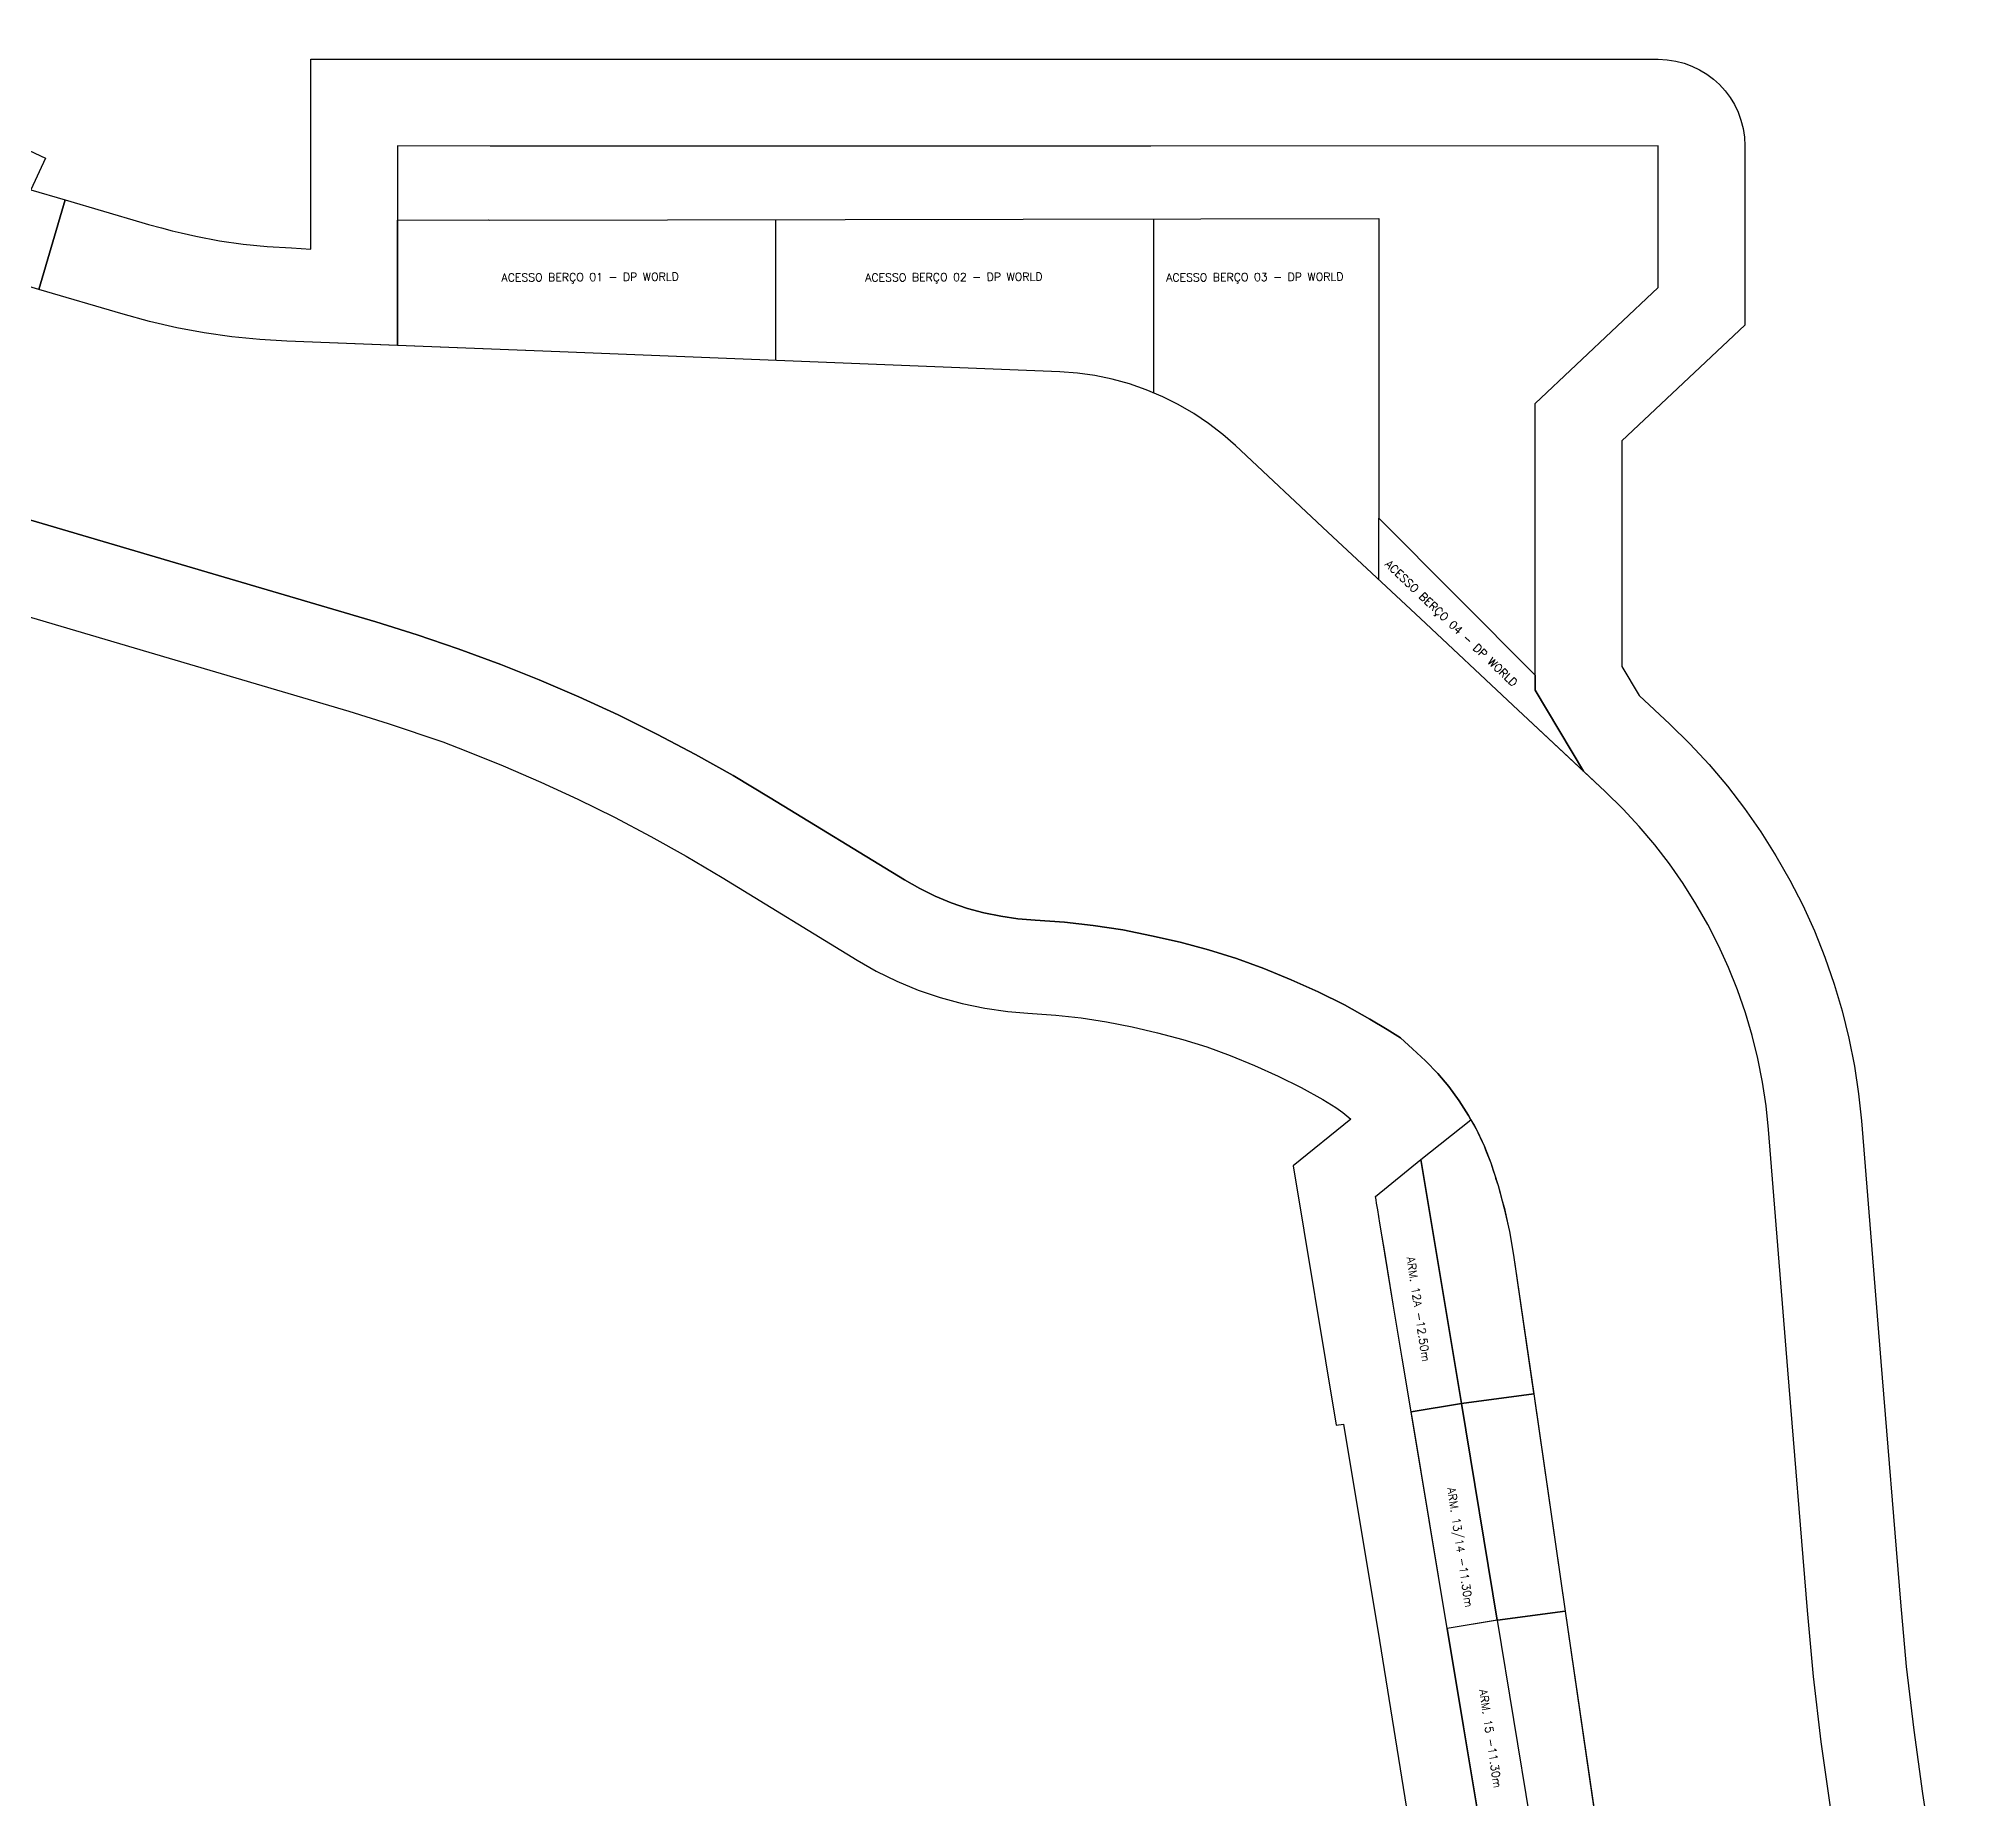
# Model space of a CAD drawing. Header units: metres. Extents: x 360306 to 369161, y 7338511 to 7354890.
# Drawn here: x 364931 to 366832, y 7351793 to 7353525 of the extents above; entities that cross this region are included whole.
import ezdxf

# ---------------------------------------------------------------- set-up
doc = ezdxf.new("R2010")
doc.units = ezdxf.units.M
doc.layers.add('04_SPA-MAN-BERÇOS-LIM CV_AREAS DE DRAGAGEM', color=7, linetype='Continuous')
doc.styles.add('PADRAO', font='simplex.shx')

msp = doc.modelspace()

# ---------------------------------------------------------------- linework, layer by layer
at = {"layer": '04_SPA-MAN-BERÇOS-LIM CV_AREAS DE DRAGAGEM'}
for points in [[(364687.6, 7353524.7), (364938.1, 7353407.1), (364923.6, 7353376.1), (364957.6, 7353366.1), (364931.5, 7353278), (364897.5, 7353288.1)], [(366694.3, 7351784.5), (366685.3, 7351848.6), (366677.7, 7351913.1), (366671.7, 7351978.1), (366652.6, 7352214.7), (366633.5, 7352451.3), (366631, 7352474.7), (366627.5, 7352497.9), (366622.9, 7352521.1), (366617.3, 7352543.9), (366610.7, 7352566.2), (366602.9, 7352588.7), (366594.1, 7352610.7), (366584.4, 7352632.2), (366573.7, 7352653), (366562.1, 7352673.4), (366549.4, 7352693.4), (366536, 7352712.7), (366521.5, 7352731.5), (366506.3, 7352749.4), (366490.4, 7352766.6), (366472.9, 7352783.8), (366381.9, 7352868.9), (366290.9, 7352954), (366199.9, 7353039.2), (366108.9, 7353124.3), (366096.4, 7353135.3), (366082.4, 7353146.1), (366068.1, 7353155.7), (366052.5, 7353164.8), (366037.4, 7353172.3), (366021, 7353179.2), (366004.7, 7353184.9), (365987.8, 7353189.6), (365970.7, 7353193.3), (365953.5, 7353195.7), (365936.3, 7353196.9), (365690.2, 7353206.6), (365444.1, 7353216.4), (365175.5, 7353227.1), (365148.9, 7353228.7), (365121.6, 7353231.4), (365094.3, 7353235.3), (365067.3, 7353240.3), (365040.5, 7353246.5), (365014.4, 7353253.5), (364931.5, 7353278), (364931.2, 7353278.1)], [(366694.3, 7351784.5), (366685.3, 7351848.6), (366677.7, 7351913.1), (366671.7, 7351978.1), (366652.6, 7352214.7), (366633.5, 7352451.3), (366631, 7352474.7), (366627.5, 7352497.9), (366622.9, 7352521.1), (366617.3, 7352543.9), (366610.7, 7352566.2), (366602.9, 7352588.7), (366594.1, 7352610.7), (366584.4, 7352632.2), (366573.7, 7352653), (366562.1, 7352673.4), (366549.4, 7352693.4), (366536, 7352712.7), (366521.5, 7352731.5), (366506.3, 7352749.4), (366490.4, 7352766.6), (366472.9, 7352783.8), (366451.5, 7352803.8), (366403.9, 7352883.6), (366403.9, 7353165.7)], [(364869, 7353066.9), (365066.1, 7353008.8), (365263.1, 7352950.7), (365303.7, 7352938.2), (365344.3, 7352924.4), (365386, 7352909), (365423.7, 7352893.9), (365462.9, 7352877.1), (365501.6, 7352859.2), (365539.6, 7352840.4), (365577.7, 7352820.3), (365614.6, 7352799.5), (365651.2, 7352777.6), (365783.4, 7352696.9), (365798.4, 7352688.3), (365813.6, 7352680.9), (365829.3, 7352674.4), (365845.4, 7352668.9), (365861.5, 7352664.6), (365878, 7352661.1), (365894.9, 7352658.7), (365911.8, 7352657.4), (365940.7, 7352655.2), (365969.1, 7352652), (365998, 7352647.6), (366026.4, 7352642), (366054.5, 7352635.6), (366082.5, 7352628), (366110.1, 7352619.6), (366137, 7352609.6), (366163.8, 7352598.7), (366190.3, 7352586.7), (366216.3, 7352573.9), (366241.3, 7352559.9), (366258.2, 7352549.6), (366271.5, 7352541.4), (366283.3, 7352530.6), (366296, 7352519), (366308.1, 7352506.3), (366318.8, 7352493.5), (366329.1, 7352479.5), (366338.3, 7352465.1), (366340.7, 7352460.9), (366346.7, 7352450), (366353.9, 7352434.4), (366360.1, 7352418.4), (366367.4, 7352396.1), (366373.5, 7352373.7), (366378.6, 7352350.9), (366382.5, 7352327.6), (366402.4, 7352191.1), (366403.4, 7352183.9), (366433.4, 7351977.3), (366460, 7351794.3), (366461.9, 7351781.2)], [(366347.8, 7351777), (366317.3, 7351960.3), (366283.1, 7352166.3), (366281.9, 7352173.3), (366273.1, 7352226.4), (366264.3, 7352279.4), (366255.5, 7352332.5), (366253.3, 7352345.7), (366251.1, 7352359), (366248.9, 7352372.2), (366247.8, 7352378.9), (366247.3, 7352382.2), (366247, 7352383.8), (366246.7, 7352385.5), (366291.4, 7352421.9), (366340.7, 7352460.9), (366338.3, 7352465.1), (366329.1, 7352479.5), (366318.8, 7352493.5), (366308.1, 7352506.3), (366296, 7352519), (366283.3, 7352530.6), (366271.5, 7352541.4), (366258.2, 7352549.6), (366241.3, 7352559.9), (366216.3, 7352573.9), (366190.3, 7352586.7), (366163.8, 7352598.7), (366137, 7352609.6), (366110.1, 7352619.6), (366082.5, 7352628), (366054.5, 7352635.6), (366026.4, 7352642), (365998, 7352647.6), (365969.1, 7352652), (365940.7, 7352655.2), (365911.8, 7352657.4), (365894.9, 7352658.7), (365878, 7352661.1), (365861.5, 7352664.6), (365845.4, 7352668.9), (365829.3, 7352674.4), (365813.6, 7352680.9), (365798.4, 7352688.3), (365783.4, 7352696.9), (365651.2, 7352777.6), (365614.6, 7352799.5), (365577.7, 7352820.3), (365539.6, 7352840.4), (365501.6, 7352859.2), (365462.9, 7352877.1), (365423.7, 7352893.9), (365386, 7352909), (365344.3, 7352924.4), (365303.7, 7352938.2), (365263.1, 7352950.7), (365066.1, 7353008.8), (364869, 7353066.9)], [(364843.1, 7352979), (365039.8, 7352920.9), (365236.5, 7352862.9), (365275.4, 7352850.8), (365329.1, 7352832.6), (365351.7, 7352823.8), (365388.5, 7352809.1), (365425.5, 7352793.2), (365462, 7352776.3), (365497.9, 7352758.6), (365533.7, 7352739.7), (365568.5, 7352720.1), (365603.8, 7352699.1), (365736.7, 7352617.8), (365755.5, 7352607.1), (365775.9, 7352597.2), (365796.9, 7352588.5), (365818.5, 7352581.1), (365840.1, 7352575.2), (365862.3, 7352570.7), (365884.9, 7352567.4), (365904.8, 7352565.9), (365932.1, 7352563.8), (365957, 7352561), (365982.1, 7352557.2), (366007.3, 7352552.2), (366032.2, 7352546.5), (366057.1, 7352539.8), (366080.7, 7352532.6), (366103.8, 7352524), (366127.7, 7352514.3), (366151, 7352503.7), (366173.6, 7352492.6), (366194.9, 7352480.7), (366207.6, 7352472.9), (366214.7, 7352467.9), (366222.6, 7352461.6), (366165.7, 7352415.4), (366208.1, 7352160.2), (366215.2, 7352161.4), (366250.6, 7351948.4), (366280.1, 7351765)]]:
    msp.add_lwpolyline(points, dxfattribs=at)
msp.add_lwpolyline([(366403.9, 7353165.7), (366525, 7353279.7), (366525, 7353419.2), (366025.7, 7353419), (365375.7, 7353419), (365284.5, 7353419.2), (365284.5, 7353346.2), (365284.5, 7353222.7), (365175.5, 7353227.1), (365148.9, 7353228.7), (365121.6, 7353231.4), (365094.3, 7353235.3), (365067.3, 7353240.3), (365040.5, 7353246.5), (365014.4, 7353253.5), (364931.5, 7353278), (364957.6, 7353366.1), (365032.8, 7353343.8), (365039.5, 7353341.8), (365052.1, 7353338.4), (365062.7, 7353335.5), (365071.5, 7353333.5), (365086, 7353330.2), (365109.2, 7353325.9), (365132.7, 7353322.6), (365156.3, 7353320.2), (365180.1, 7353318.8), (365199.3, 7353317.6), (365199.3, 7353504.4), (366525, 7353504.4, -0.414207), (366610.2, 7353419.2), (366610.2, 7353242.9), (366489.1, 7353128.9), (366489.1, 7352907), (366506.3, 7352878.2), (366536.4, 7352850.1), (366556.2, 7352830.7), (366575.1, 7352810.3), (366593, 7352789.1), (366610, 7352767), (366625.9, 7352744.3), (366640.8, 7352720.7), (366654.5, 7352696.6), (366667.1, 7352672), (366678.6, 7352646.7), (366689, 7352620.7), (366698.1, 7352594.3), (366705.9, 7352568), (366712.5, 7352541.1), (366718, 7352513.7), (366722.1, 7352486.4), (366724.9, 7352459.8), (366744, 7352222.9), (366763.2, 7351986), (366769, 7351922.7), (366776.3, 7351860.3), (366785.1, 7351797.8), (366832.1, 7351490.1)], format="xyb", dxfattribs=at)
for points in [[(366250, 7353347.6), (366250, 7353053), (366403.9, 7352898.2), (366403.9, 7352883.6), (366451.5, 7352803.8), (366381.9, 7352868.9), (366290.9, 7352954), (366199.9, 7353039.2), (366108.9, 7353124.3), (366096.4, 7353135.3), (366082.4, 7353146.1), (366068.1, 7353155.7), (366052.5, 7353164.8), (366037.4, 7353172.3), (366021, 7353179.2), (366004.7, 7353184.9), (365987.8, 7353189.6), (365970.7, 7353193.3), (365953.5, 7353195.7), (365936.3, 7353196.9), (365690.2, 7353206.6), (365444.1, 7353216.4), (365284.5, 7353222.7), (365284.5, 7353346.2), (365374, 7353346.4), (365375, 7353346), (366250, 7353347.6)], [(366291.4, 7352421.9), (366340.7, 7352460.9), (366342.5, 7352457.6), (366343.7, 7352455.5), (366345, 7352453.1), (366346.7, 7352450), (366347.4, 7352448.3), (366349.9, 7352443.5), (366351.7, 7352439.3), (366352.5, 7352437.7), (366353.6, 7352435.2), (366355.1, 7352431.4), (366357, 7352426.5), (366360.2, 7352418.4), (366362.6, 7352410.9), (366363.8, 7352407.3), (366365, 7352403.4), (366367.4, 7352396.1), (366369.3, 7352389), (366370.5, 7352384.9), (366371.5, 7352381.1), (366373.6, 7352373.5), (366375.3, 7352365.8), (366377, 7352358.1), (366378.6, 7352350.9), (366380.5, 7352339.2), (366382.5, 7352327.6), (366392.4, 7352259.8), (366402.2, 7352192), (366402.4, 7352191.1), (366331.3, 7352181.6)], [(366246.7, 7352385.5), (366291.4, 7352421.9), (366331.3, 7352181.6), (366281.9, 7352173.3), (366273.1, 7352226.4), (366264.3, 7352279.4), (366253.3, 7352345.7), (366251.1, 7352359), (366248.9, 7352372.2), (366247.8, 7352378.9), (366247.3, 7352382.2), (366247, 7352383.8)], [(366331.3, 7352181.6), (366402.4, 7352191.1), (366433.4, 7351977.3), (366366.7, 7351968.6), (366366.6, 7351968.6)], [(366317.3, 7351960.3), (366281.9, 7352173.3), (366331.3, 7352181.6), (366366.6, 7351968.6)], [(366366.7, 7351968.6), (366317.3, 7351960.3), (366349.8, 7351764.9), (366399.1, 7351773)], [(366366.7, 7351968.6), (366433.4, 7351977.3), (366461.8, 7351782), (366399.1, 7351773)]]:
    msp.add_lwpolyline(points, close=True, dxfattribs=at)
at = {"layer": '04_SPA-MAN-BERÇOS-LIM CV_AREAS DE DRAGAGEM', "color": 0, "flags": 128}
msp.add_lwpolyline([(365284.5, 7353222.7), (365284.5, 7353346.2), (365374, 7353346.4), (365375, 7353346), (366250, 7353347.6), (366250, 7353053), (366403.9, 7352898.2), (366403.9, 7352883.6), (366451.5, 7352803.8), (366381.9, 7352868.9), (366290.9, 7352954), (366199.9, 7353039.2), (366108.9, 7353124.3), (366096.4, 7353135.3), (366082.4, 7353146.1), (366068.1, 7353155.7), (366052.5, 7353164.8), (366037.4, 7353172.3), (366021, 7353179.2), (366004.7, 7353184.9), (365987.8, 7353189.6), (365970.7, 7353193.3), (365953.5, 7353195.7), (365936.3, 7353196.9), (365690.2, 7353206.6), (365444.1, 7353216.4), (365284.5, 7353222.7)], close=True, dxfattribs=at)
for points in [[(365656.4, 7353346.6), (365656.4, 7353208)], [(366028.4, 7353347.2), (366028.3, 7353176.2)], [(366250, 7352992.3), (366250, 7353053)]]:
    msp.add_lwpolyline(points, dxfattribs=at)

# ---------------------------------------------------------------- texts
at = {"layer": '04_SPA-MAN-BERÇOS-LIM CV_AREAS DE DRAGAGEM', "style": 'PADRAO'}
for s, rotation, p in [('ACESSO BERÇO 01 - DP WORLD       ', 0.3, (365386.8, 7353285.7)), ('ACESSO BERÇO 02 - DP WORLD       ', 0.3, (365744.7, 7353285.7)), ('ACESSO BERÇO 03 - DP WORLD       ', 0.3, (366040.8, 7353285.7)), ('ACESSO BERÇO 04 - DP WORLD       ', 316.4197, (366255.5, 7353006.7)), ('ARM. 12A -12.50m', 278.4958, (366277.5, 7352325.4)), ('ARM. 13/14 -11.30m', 278.4958, (366317.5, 7352098.4)), ('ARM. 15 -11.30m', 278.4958, (366348.8, 7351899.9))]:
    msp.add_text(s, height=7.875, rotation=rotation, dxfattribs=at).set_placement(p)

doc.saveas('drawing.dxf')
